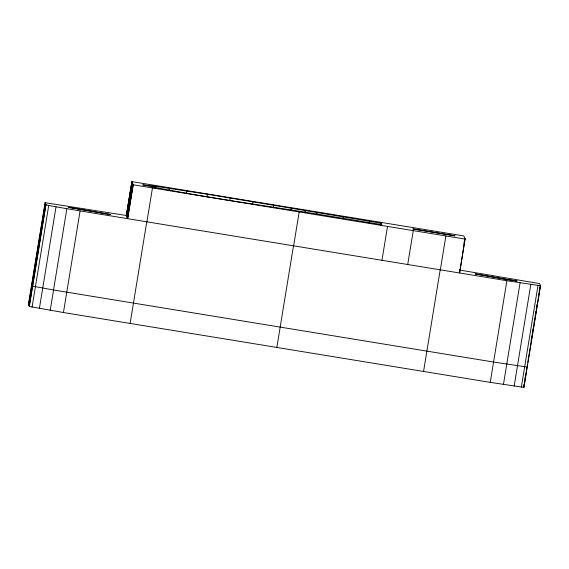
<?xml version="1.0" encoding="UTF-8"?>
<svg xmlns="http://www.w3.org/2000/svg" width="569" height="569" viewBox="0 0 569 569"><rect width="100%" height="100%" fill="white"/><g stroke="black" fill="none" stroke-linecap="round" stroke-linejoin="round"><path stroke-width="0.85" d="M126.389 215.502L45.093 202.685L28.45 304.323L29.346 306.463L63.444 312.53L490.243 382.368L523.907 387.389L540.55 285.752L539.654 283.611L459.652 270.033M28.592 304.657L45.236 203.019M28.898 305.397L45.541 203.759M29.204 306.129L45.847 204.491M29.346 306.463L45.989 204.826L45.093 202.685M32.084 307.104L48.728 205.459L45.989 204.826M39.396 308.455L56.039 206.81L48.728 205.459M50.214 310.325L66.858 208.688L56.039 206.81M63.444 312.53L80.087 210.893L66.858 208.688M131.859 181.611L126.311 215.487L127.641 218.674L133.189 184.79L131.859 181.611L463.827 235.929L465.158 239.108L133.189 184.79M126.361 215.601L131.908 181.717M126.482 215.893L132.029 182.009M126.659 216.312L132.207 182.436M126.866 216.817L132.413 182.941M127.086 217.344L132.634 183.467M127.3 217.849L132.847 183.965M127.477 218.268L133.025 184.392M127.598 218.56L133.146 184.683M152.549 185.807L152.293 187.621L152.549 185.807L207.422 194.235L381.194 223.226L381.799 224.655L305.816 212.223C251.384 203.716 196.561 196.049 142.691 184.861L152.584 185.892M130.13 323.441L146.774 221.803M146.916 221.825L152.464 187.948M152.755 187.628L153.04 185.892M153.843 187.806L154.128 186.07M154.932 187.983L155.216 186.248M155.429 188.062L155.714 186.326M169.128 190.06L169.413 188.325M186.476 193.609L186.902 190.999M206.995 196.846L207.422 194.235M229.769 200.53L230.196 197.92M252.579 204.299L253.006 201.696M273.205 207.799L273.632 205.189M291.008 210.004L291.292 208.268M276.847 347.446L293.49 245.808M293.625 245.829L299.173 211.953M304.927 212.529L305.212 210.793M316.798 214.47L317.082 212.735M342.922 218.745L343.207 217.009M369.039 223.02L369.324 221.284M380.91 224.961L381.194 223.226M381.002 225.182L381.287 223.446M381.977 260.289L387.525 226.405M407.724 264.5L413.272 230.623M423.556 371.457L440.2 269.813M440.342 269.841L445.89 235.957M459.411 271.299L459.695 269.564M463.394 246.974L463.678 245.239M463.963 243.496L464.247 241.761M464.532 240.026L464.816 238.29M464.987 238.71L459.61 272.992L465.115 239.001M490.243 382.368L506.887 280.73L540.55 285.752M503.437 384.488L520.08 282.85M514.156 386.138L530.799 284.5M521.339 387.155L537.982 285.517M523.75 385.839L524.028 384.146M524.305 382.453L524.582 380.761M524.86 379.068L525.137 377.368M525.415 375.675L525.692 373.982M531.09 341.002L531.382 339.259M531.666 337.509L531.951 335.76M532.235 334.01L532.527 332.26M532.812 330.511L533.096 328.761M533.381 327.019L533.672 325.269M533.957 323.519L534.241 321.769M534.533 320.02L534.817 318.27M535.102 316.52L535.386 314.778M535.678 313.028L535.962 311.279M536.247 309.529L536.531 307.779M536.823 306.03L537.108 304.28M538.537 295.539L538.822 293.789M539.113 292.046L539.398 290.297M539.682 288.547L539.967 286.797M526.958 367.574L523.907 387.389M527.235 365.853L527.527 364.103M527.812 362.353L540.408 285.418M527.235 367.062L493.572 362.04L53.543 289.998L32.675 286.136L31.779 283.995M506.68 279.471L517.136 281.072L474.994 273.874L506.695 279.507M80.087 210.893L506.887 280.73M72.832 208.041L68.508 207.365L110.649 214.563L72.832 208.041M454.937 235.808L412.938 228.937L454.937 235.808"/></g></svg>
